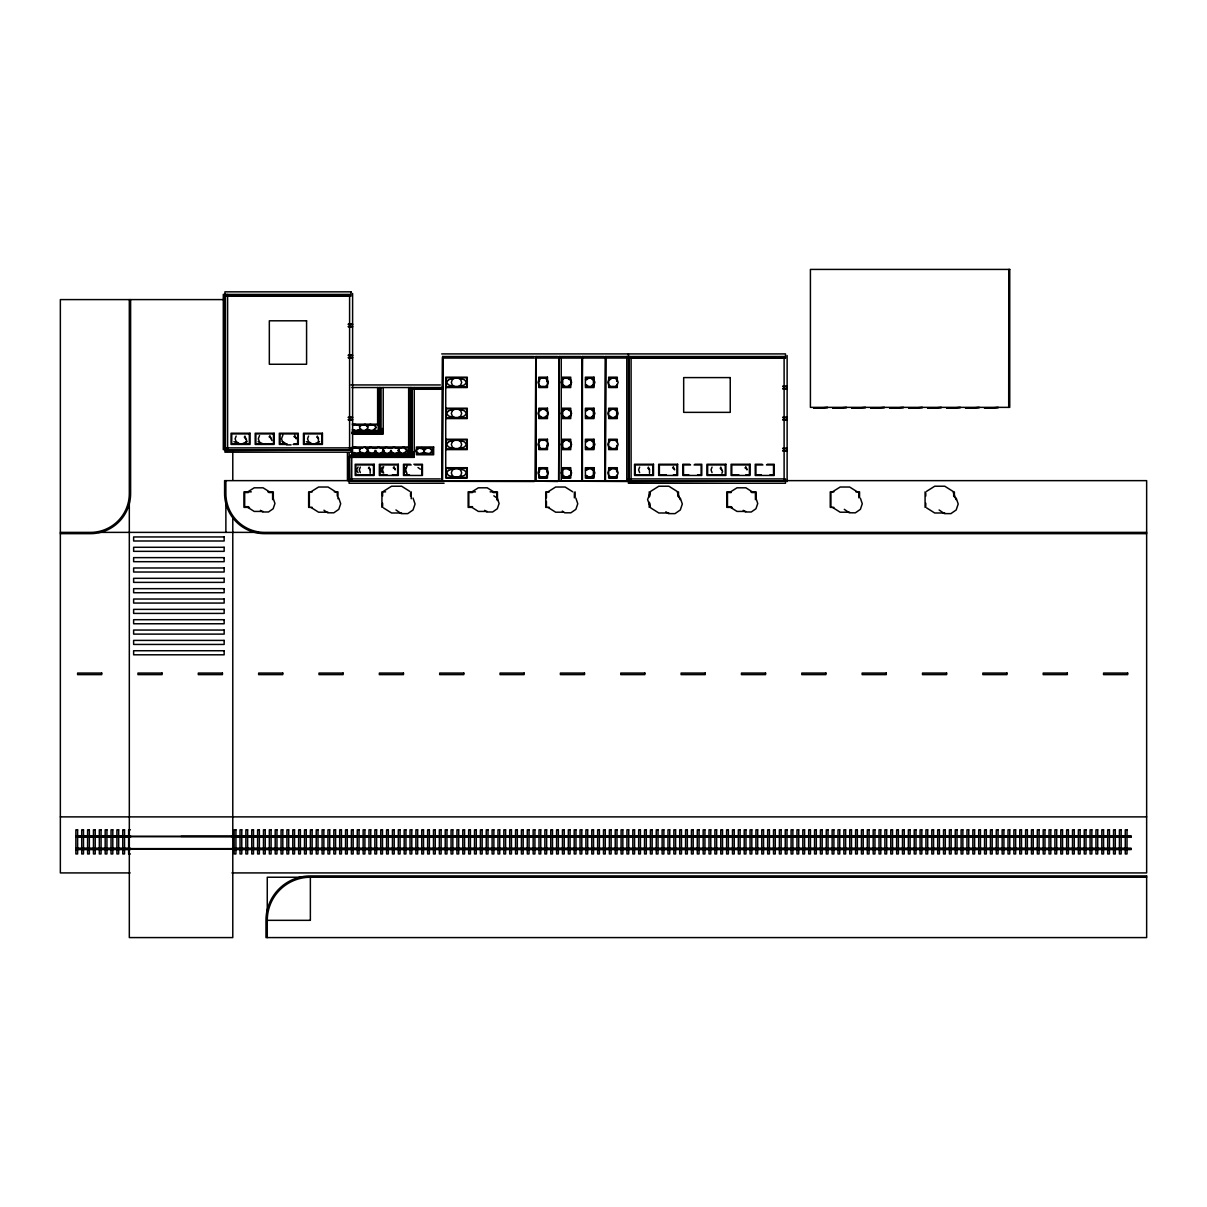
<?xml version="1.0" encoding="UTF-8"?>
<svg xmlns="http://www.w3.org/2000/svg" width="1207" height="1207" viewBox="0 0 1207 1207"><rect width="100%" height="100%" fill="white"/><g stroke="black" fill="none" stroke-linecap="round" stroke-linejoin="round"><path stroke-width="1.5" d="M246.017 442.275L246.696 440.299L244.267 437.085M318.437 442.275L318.437 438.322L316.687 437.085M370.172 473.31L370.172 469.357L368.407 468.135M649.502 473.31L649.502 469.357L647.752 468.135M721.922 473.31L722.601 471.333L720.172 468.135M236.15 436.074L235.109 438.835L236.15 441.581L238.865 443.286M259.52 435.591L258.298 438.835L259.52 442.079M282.876 435.108L281.487 438.835L282.876 442.562M308.57 436.074L307.529 438.835L308.57 441.581L311.285 443.286M360.305 467.109L359.264 469.87L360.305 472.631M383.66 466.626L382.453 469.87L383.66 473.114M407.031 466.143L405.627 469.87L407.031 473.597M639.635 467.109L638.594 469.87L639.635 472.631M712.055 467.109L711.014 469.87L712.055 472.631M375.89 450.467L372.918 453.757M391.415 450.467L388.428 453.757M368.391 450.467L365.238 453.259L360.124 452.187M383.917 450.467L380.748 453.259M423.491 450.905L426.644 448.114L429.466 448.114L432.619 450.905L429.466 453.681L424.351 452.625M358.087 467.034L356.533 469.87L358.087 472.706M382.227 467.034L380.673 469.87L382.227 472.706M406.367 467.034L404.813 469.87L406.367 472.706M569.644 384.897L567.652 386.466L565.208 386.466L563.216 384.897M539.936 410.863L541.928 409.294L544.372 409.294L546.364 410.863M586.496 379.828L588.473 378.259L590.932 378.259L592.909 379.828M546.364 415.932L544.372 417.501L541.928 417.501L539.936 415.932M592.909 384.897L590.932 386.466L588.473 386.466L586.496 384.897M563.216 410.863L565.208 409.294L567.652 409.294L569.644 410.863M609.776 379.828L611.753 378.259L614.212 378.259M569.644 415.932L567.652 417.501L565.208 417.501L563.216 415.932M586.496 410.863L588.473 409.294L590.932 409.294L592.909 410.863M592.909 415.932L590.932 417.501L588.473 417.501L586.496 415.932M563.216 441.898L565.208 440.329L567.652 440.329L569.644 441.898M609.776 410.863L611.753 409.294L614.212 409.294L616.189 410.863M569.644 446.967L567.652 448.536L565.208 448.536M616.189 415.932L614.212 417.501L611.753 417.501L609.776 415.932M586.496 441.898L588.473 440.329L590.932 440.329L592.909 441.898M592.909 446.967L590.932 448.536L588.473 448.536L586.496 446.967M569.644 475.422L567.652 476.991L565.208 476.991L563.216 475.422M586.496 470.353L588.473 468.784L590.932 468.784L592.909 470.353M592.909 475.422L590.932 476.991L588.473 476.991L586.496 475.422M609.776 470.353L611.753 468.784L614.212 468.784M454.903 378.017L452.323 379.677L451.327 382.363L452.323 385.048L454.903 386.708L458.102 386.708L460.697 385.048L461.678 382.363L460.697 379.677L458.102 378.017M541.551 378.017L538.971 379.677L537.975 382.363L538.971 385.048L541.551 386.708L544.749 386.708L547.329 385.048L548.325 382.363L547.329 379.677L544.749 378.017M564.831 378.017L562.236 379.677L561.255 382.363L562.236 385.048L564.831 386.708L568.029 386.708L570.609 385.048L571.605 382.363L570.609 379.677L568.029 378.017M585.516 379.677L588.111 378.017M454.903 468.542L452.323 470.202L451.327 472.888L452.323 475.573L454.903 477.233L458.102 477.233L460.697 475.573L461.678 472.888L460.697 470.202L458.102 468.542M611.391 378.017L608.796 379.677L607.815 382.363L608.796 385.048L611.391 386.708L614.589 386.708L617.169 385.048L618.15 382.363L617.169 379.677L614.589 378.017M585.516 410.712L588.111 409.052L591.309 409.052L593.889 410.712L594.885 413.398L593.889 416.083L591.309 417.743L588.111 417.743L585.516 416.083M541.551 468.542L538.971 470.202L537.975 472.888L538.971 475.573L541.551 477.233L544.749 477.233L547.329 475.573L548.325 472.888L547.329 470.202L544.749 468.542M585.516 441.747L588.111 440.087L591.309 440.087L593.889 441.747L594.885 444.432L593.889 447.118L591.309 448.778L588.111 448.778L585.516 447.118M564.831 468.542L562.236 470.202L561.255 472.888L562.236 475.573L564.831 477.233L568.029 477.233L570.609 475.573L571.605 472.888L570.609 470.202L568.029 468.542M585.516 470.202L588.111 468.542M611.391 468.542L608.796 470.202L607.815 472.888L608.796 475.573L611.391 477.233L614.589 477.233L617.169 475.573L618.15 472.888L617.169 470.202L614.589 468.542M247.028 492.32L254.209 487.809L263.081 487.809L270.262 492.32M310.923 491.822L318.573 487.025L328.032 487.025L335.697 491.822M383.419 491.34L391.566 486.225L401.614 486.225L409.746 491.34M471.183 492.32L478.364 487.809L487.236 487.809L494.417 492.32M548.008 491.822L555.658 487.025L565.117 487.025L572.782 491.822M729.828 492.32L737.009 487.809L745.881 487.809L753.062 492.32M832.513 491.822L840.163 487.025L849.637 487.025L857.287 491.822M926.569 491.34L934.716 486.225L944.764 486.225L952.896 491.34L956.004 499.607M352.58 425.603L354.737 424.336L359.55 425.603M357.393 430.899L359.55 429.647M368.09 425.603L370.247 424.336L375.075 425.603L375.89 427.625L372.918 430.899M365.163 430.899L368.135 427.625L365.163 424.336L360.335 425.603L359.52 427.625L362.492 430.899M352.58 448.446L354.737 447.193L359.55 448.446M357.393 453.757L359.55 452.489M368.09 448.446L370.247 447.193L375.075 448.446M365.163 453.757L368.135 450.467L365.163 447.193L360.335 448.446L359.52 450.467L360.335 452.489L362.492 453.757M375.86 448.446L378.017 447.193L382.83 448.446L383.66 450.467L382.83 452.489L380.673 453.757M383.615 448.446L385.772 447.193L390.585 448.446M391.37 448.446L393.527 447.193L398.355 448.446L399.17 450.467L398.355 452.489L396.198 453.757M403.953 453.757L406.925 450.467L403.953 447.193L399.14 448.446L398.31 450.467L401.282 453.757M421.62 454.179L423.778 452.927M429.39 454.179L432.362 450.905L429.39 447.616L424.562 448.868L423.748 450.905L424.562 452.927L426.72 454.179M360.124 425.905L362.417 424.834M357.483 430.416L359.761 429.345M367.894 425.905L370.172 424.834M365.238 430.416L367.516 429.345M372.993 430.416L376.146 427.625L375.286 425.905M360.124 448.748L362.417 447.676M359.761 452.187L357.483 453.259L352.369 452.187M367.894 448.748L370.172 447.676M375.286 452.187L372.993 453.259L367.894 452.187M383.404 448.748L385.697 447.676M398.929 448.748L401.207 447.676M396.273 453.259L398.551 452.187M404.028 453.259L407.197 450.467L404.028 447.676M423.989 452.625L418.889 453.681L415.721 450.905L418.889 448.114L423.989 449.185M243.06 443.422L247.133 441.656M315.48 443.422L319.553 441.656M225.271 295.277L225.271 448.748M223.37 299.592L60.35 299.592L60.35 872.917L130.13 872.917M348.31 324.034L352.61 324.034M348.31 324.517L352.61 324.517M348.31 326.403L352.61 326.403M348.31 326.886L352.61 326.886M441.717 353.907L785.501 353.907L785.501 358.223L628.409 358.223M348.31 355.069L352.61 355.069M348.31 355.552L352.61 355.552M534.384 356.503L443.135 356.503L443.135 358.041L534.384 358.041M557.74 356.503L536.255 356.503L536.255 358.041L557.74 358.041M581.02 356.503L559.535 356.503L559.535 358.041L581.02 358.041M604.3 356.503L582.815 356.503L582.815 358.041L604.3 358.041M442.531 357.363L442.531 479.783M535.878 357.363L535.878 479.783M582.423 357.363L582.423 479.783M605.476 357.363L605.476 479.783M628.983 357.363L628.983 479.783M348.31 357.438L352.61 357.438M348.31 357.921L352.61 357.921M627.58 358.041L606.08 358.041L606.08 356.503L784.55 356.503L784.55 358.041L629.36 358.041L629.36 356.503M570.142 377.791L562.718 377.791L562.718 386.934L570.142 386.934M585.999 377.791L593.406 377.791L593.406 386.934L585.999 386.934M609.279 377.791L616.686 377.791L616.686 381.442M541.928 378.259L544.372 378.259M565.208 378.259L567.652 378.259L569.644 379.828M350.95 384.942L440.359 384.942M782.83 386.104L787.13 386.104M541.928 386.466L544.372 386.466M611.753 386.466L614.212 386.466M782.83 386.587L787.13 386.587M539.438 386.934L546.862 386.934M609.279 386.934L616.686 386.934M351.886 387.538L443.135 387.538L443.135 389.092L413.352 389.092M445.73 387.538L467.275 387.538L467.275 377.188L445.73 377.188L445.73 466.958M782.83 388.488L787.13 388.488M782.83 388.956L787.13 388.956M414.288 389.257L440.359 389.257M445.73 408.222L467.275 408.222L467.275 418.573L445.73 418.573M539.438 408.826L546.862 408.826M570.142 408.826L562.718 408.826L562.718 417.969L570.142 417.969M585.999 408.826L593.406 408.826L593.406 417.969L585.999 417.969M609.279 408.826L616.686 408.826L616.686 417.969L609.279 417.969M348.31 417.154L352.61 417.154M782.83 417.154L787.13 417.154M348.31 417.622L352.61 417.622M782.83 417.622L787.13 417.622M539.438 417.969L546.862 417.969M348.31 419.523L352.61 419.523M782.83 419.523L787.13 419.523M348.31 419.991L352.61 419.991M782.83 419.991L787.13 419.991M352.188 424.17L378.907 424.17L378.907 431.065L352.188 431.065M352.882 424.864L378.229 424.864L378.229 430.386L352.882 430.386M352.58 431.502L380.371 431.502L380.371 433.404M351.856 432.544L381.065 432.544M352.731 432.8L380.205 432.8M351.856 432.966L381.065 432.966M379.767 433.222L379.979 388.398M352.58 433.404L381.065 433.404M352.233 433.66L380.643 433.66M352.474 434.082L383.223 434.082L383.223 387.538M445.73 439.257L467.275 439.257L467.275 449.608L445.73 449.608M539.438 439.861L546.862 439.861M570.142 439.861L562.718 439.861L562.718 449.004L570.142 449.004M585.999 439.861L593.406 439.861L593.406 449.004L585.999 449.004M609.279 439.861L616.686 439.861M541.928 440.329L544.372 440.329M611.753 440.329L614.212 440.329M287.055 443.738L280.024 443.738L280.024 433.917L297.616 433.917L297.616 443.738L294.101 443.738M286.225 444.432L279.33 444.432L279.33 433.222L298.295 433.222L298.295 444.432L293.135 444.432M286.557 444.87L291.083 444.87M352.188 447.028L409.082 447.028L409.082 453.923L352.188 453.923M354.647 447.676L359.761 448.748M352.882 447.706L362.13 447.706M365.827 447.706L408.404 447.706L408.404 453.228L377.927 453.259M417.109 447.706L432.966 447.706L432.966 454.088L417.109 454.088M782.83 448.189L787.13 448.189M541.928 448.536L544.372 448.536M614.212 448.536L611.753 448.536L609.776 446.967M782.83 448.657L787.13 448.657M412.1 448.748L410.38 448.748L410.38 457.362M609.279 449.004L616.686 449.004L616.686 445.353M782.83 450.558L787.13 450.558M782.83 451.026L787.13 451.026M407.86 451.765L413.398 451.765L413.398 457.362M358.434 453.228L362.13 453.228M365.827 453.228L369.538 453.228M373.235 453.228L376.931 453.228M350.724 454.783L411.421 454.783L411.421 456.684M350.03 455.808L412.1 455.808M350.89 456.08L411.24 456.08M350.03 456.246L412.1 456.246M350.724 456.684L412.1 456.684M350.468 456.94L411.678 456.94L411.678 387.96M348.732 457.362L414.257 457.362L414.257 387.538M410.38 464.257L403.485 464.257L403.485 475.467L422.45 475.467L422.45 464.257L413.835 464.257M689.71 464.257L682.815 464.257L682.815 475.467L701.78 475.467L701.78 464.257L694.885 464.257M762.13 464.257L755.235 464.257L755.235 475.467L774.2 475.467L774.2 464.257L767.305 464.257M411.21 464.951L404.179 464.951L404.179 474.789L409.445 474.789M414.725 464.951L421.756 464.951L421.756 474.789M690.54 464.951L683.509 464.951L683.509 474.789L688.79 474.789M694.055 464.951L701.101 464.951L701.101 474.789L697.571 474.789M762.96 464.951L755.929 464.951L755.929 474.789L761.21 474.789M766.475 464.951L773.521 464.951L773.521 474.789L769.991 474.789M570.142 468.316L562.718 468.316L562.718 477.459L570.142 477.459M585.999 468.316L593.406 468.316L593.406 477.459L585.999 477.459M609.279 468.316L616.686 468.316L616.686 471.967M541.928 468.784L544.372 468.784M565.208 468.784L567.652 468.784L569.644 470.353M387.07 474.789L380.039 474.789L380.039 464.951L397.616 464.951L397.616 474.789L392.35 474.789M666.4 474.789L659.369 474.789L659.369 464.951L676.961 464.951L676.961 474.789L673.431 474.789M738.82 474.789L731.789 474.789L731.789 464.951L749.381 464.951L749.381 474.789L745.851 474.789M541.928 476.991L544.372 476.991M611.753 476.991L614.212 476.991M539.438 477.459L546.862 477.459M609.279 477.459L616.686 477.459M349.079 478.923L440.359 478.923M628.409 478.923L785.501 478.923L785.501 483.238L628.409 483.238L628.409 353.907M349.653 479.783L349.426 457.408M787.009 480.642L1146.65 480.642L1146.65 872.917L231.97 872.917M535.395 481.02L350.03 481.125L534.384 481.502M558.675 481.02L536.255 481.125L557.74 481.502M628.5 481.02L559.535 481.125L627.58 481.502M535.395 481.246L444.01 481.02M558.675 481.246L537.115 481.02M628.5 481.246L606.955 481.02M444.085 483.238L349.079 483.238L349.17 452.716M251.312 491.853L243.98 491.853L243.98 507.378L249.487 507.378M267.803 491.853L273.295 491.853L273.295 498.747M312.311 491.853L308.645 491.853L308.645 507.378L312.311 507.378M334.294 491.853L337.96 491.853L337.96 498.747M385.591 491.853L381.925 491.853L381.925 507.378M475.467 491.853L468.15 491.853L468.15 507.378L471.801 507.378M490.133 491.853L497.45 491.853L497.45 500.467M549.396 491.853L545.73 491.853L545.73 507.378L549.396 507.378M730.446 491.853L726.78 491.853L726.78 507.378L732.287 507.378M750.603 491.853L756.095 491.853L756.095 498.747M833.901 491.853L830.25 491.853L830.25 507.378L833.901 507.378M855.899 491.853L859.55 491.853L859.55 497.028M248.401 492.547L244.674 492.547L244.674 506.684L248.401 506.684M268.889 492.547L272.616 492.547L272.616 499.607M472.556 492.547L468.829 492.547L468.829 506.684L472.556 506.684M493.044 492.547L496.771 492.547L496.771 499.607M731.201 492.547L727.474 492.547L727.474 506.684L731.201 506.684M751.689 492.547L755.416 492.547L755.416 499.607M263.081 511.421L254.209 511.421L247.028 506.91M487.236 511.421L478.364 511.421L471.183 506.91M745.881 511.421L737.009 511.421L729.828 506.91M328.032 512.206L318.573 512.206L310.923 507.393M563.548 512.206L555.658 512.206L548.008 507.393M849.637 512.206L840.163 512.206L832.513 507.393M401.614 512.99L391.566 512.99L383.419 507.875M668.874 512.99L658.826 512.99L650.694 507.875L647.586 499.607L650.694 491.34L658.826 486.225L668.874 486.225L677.006 491.34L680.114 499.607M944.764 512.99L934.716 512.99L926.569 507.875M60.35 532.378L90.525 532.378A38.79 38.79 0 0 0 129.315 493.572L129.315 299.592M97.918 532.378L258.373 532.378M1146.65 532.378L264.68 532.378A38.79 38.79 0 0 1 225.875 493.572L225.875 480.642M60.35 533.66L90.525 533.66A40.087 40.087 0 0 0 130.612 493.572L130.612 299.592M1146.65 533.66L264.68 533.66A40.087 40.087 0 0 1 224.593 493.572L224.593 480.642L351.75 480.642L351.75 450.467M60.35 816.883L1146.65 816.883M130.386 829.812L128.636 829.812L128.636 853.952L130.386 853.952M75.875 835.908L130.522 835.908M232.272 835.908L1131.125 835.908L1131.125 837.205L232.272 837.205M75.875 836.255L1131.125 836.406M75.875 836.707L1131.125 836.707M75.875 837.205L130.522 837.205M75.875 848.28L130.522 848.28M232.272 848.28L1131.125 848.28L1131.125 849.577L232.272 849.577M75.875 848.627L1131.125 848.627M75.875 848.777L1131.125 848.777M75.875 849.079L1131.125 849.079M75.875 849.577L130.522 849.577M1146.65 877.233L267.26 877.233L267.26 937.583M306.367 441.656L310.44 443.422M282.227 441.656L284.943 442.833M258.087 441.656L262.16 443.422M233.947 441.656L238.02 443.422M365.238 424.834L367.516 425.905M367.894 429.345L370.172 430.416M357.483 424.834L359.761 425.905M396.273 447.676L398.551 448.748M352.369 429.345L354.647 430.416M401.207 453.259L398.054 450.467M391.159 452.187L393.452 453.259M380.748 447.676L383.041 448.748M385.697 453.259L382.528 450.467M365.238 447.676L367.516 448.748M418.965 454.179L416.807 452.927L415.977 450.905L416.807 448.868L421.62 447.616L424.608 450.905M368.09 429.647L370.247 430.899M352.58 429.647L354.737 430.899M393.527 453.757L390.555 450.467M385.772 453.757L382.785 450.467M378.017 453.757L375.03 450.467M370.247 453.757L367.275 450.467M352.58 452.489L354.737 453.757M591.309 378.017L593.889 379.677L594.885 382.363L593.889 385.048L591.309 386.708L588.111 386.708L585.516 385.048M591.309 468.542L593.889 470.202L594.885 472.888L593.889 475.573L591.309 477.233L588.111 477.233L585.516 475.573M939.106 509.958L944.387 513.624L950.905 513.624L956.185 509.958L958.207 504.013L956.185 498.069M844.312 509.339L849.275 512.809L855.416 512.809L860.38 509.339L862.281 503.757L860.38 498.159M744.96 467.818L747.027 469.267M743.225 510.35L745.549 511.979L751.297 511.979L755.959 508.735L757.74 503.485L755.959 498.25M672.54 467.818L674.607 469.267M665.872 511.783L668.497 513.624L675.03 513.624L680.295 509.958L682.317 504.013L680.295 498.069M562.296 511.074L564.77 512.809L570.911 512.809L575.875 509.339L577.776 503.757L575.875 498.159M493.829 495.821L497.314 498.25L499.095 503.485L497.314 508.735L492.667 511.979L486.904 511.979L484.58 510.35M417.999 467.516L420.383 469.176M393.21 467.818L395.277 469.267M293.859 436.481L296.243 438.126M395.956 509.958L401.237 513.624L407.755 513.624L413.035 509.958L415.057 504.013L413.035 498.069M269.055 436.783L271.122 438.216L271.922 440.555M323.959 510.214L327.685 512.809L333.826 512.809L338.79 509.339L340.691 503.757L338.79 498.159M260.425 510.35L262.749 511.979L268.497 511.979L273.159 508.735L274.94 503.485L273.159 498.25M745.745 466.626L746.967 469.87M720.82 467.109L721.861 469.87M673.325 466.626L674.547 469.87M648.4 467.109L649.441 469.87M393.995 466.626L395.202 469.87M369.07 467.109L370.111 469.87M317.35 436.074L318.376 438.835M294.749 435.108L296.153 438.835M269.84 435.591L271.062 438.835M244.93 436.074L245.956 438.835M1025.95 836.406L181.05 836.406M954.39 491.853L954.39 497.028M953.696 492.547L953.696 496.077M925.769 492.547L925.769 496.077M925.769 503.153L925.769 506.684M925.075 491.853L925.075 507.378M858.871 492.547L858.871 497.842M830.929 492.547L830.929 506.684M787.13 355.552L787.13 481.593M784.112 358.796L784.112 480.22M783.69 481.02L630.22 481.02M678.5 491.853L678.5 497.028M677.821 492.547L677.821 496.077M649.879 492.547L649.879 496.077M649.879 503.153L649.879 506.684M649.2 491.853L649.2 497.028M649.2 502.203L649.2 507.378M631.095 358.373L631.095 480.642L626.78 480.642L626.78 356.503M628.892 356.503L628.892 480.642M617.29 380.643L617.29 377.188L608.675 377.188L608.675 387.538L617.29 387.538L617.29 384.082M617.29 411.678L617.29 408.222L608.675 408.222L608.675 418.573L617.29 418.573L617.29 415.117M617.29 442.713L617.29 439.257L608.675 439.257L608.675 449.608L617.29 449.608L617.29 446.152M617.29 471.168L617.29 467.713L608.675 467.713L608.675 478.063L617.29 478.063L617.29 474.607M605.22 481.02L583.675 481.02M581.94 481.02L560.395 481.02M575.045 491.853L575.045 497.028M574.366 492.547L574.366 497.842M562.115 380.643L562.115 377.188L570.745 377.188L570.745 387.538L562.115 387.538L562.115 384.082M562.115 411.678L562.115 408.222L570.745 408.222L570.745 418.573L562.115 418.573L562.115 415.117M562.115 442.713L562.115 439.257L570.745 439.257L570.745 449.608L562.115 449.608L562.115 446.152M562.115 471.168L562.115 467.713L570.745 467.713L570.745 478.063L562.115 478.063L562.115 474.607M561.255 357.378L561.255 480.642M546.862 381.442L546.862 377.791L539.438 377.791L539.438 381.442M546.862 445.353L546.862 449.004L539.438 449.004L539.438 445.353M546.862 471.967L546.862 468.316L539.438 468.316L539.438 471.967M546.424 492.547L546.424 497.842M546.424 501.373L546.424 506.684M442.275 481.02L350.89 481.02M412.1 388.216L412.1 457.362M411.149 387.538L411.149 457.362M411.24 491.853L411.24 498.747M410.818 388.398L410.818 456.502M410.727 387.538L410.727 457.362M410.546 492.547L410.546 496.077M410.214 388.216L410.214 456.684M408.66 387.538L408.66 457.362M397.872 453.636L397.872 457.362M395.293 453.636L395.293 457.362M382.619 492.547L382.619 496.077M382.619 503.153L382.619 506.684M382.363 428.485L382.363 434.082M382.363 453.636L382.363 457.362M381.065 388.216L381.065 434.082M380.114 387.538L380.114 434.082M379.692 387.538L379.692 434.082M379.767 453.636L379.767 457.362M379.164 388.216L379.164 433.404M377.625 387.538L377.625 424.773M366.837 453.636L366.837 457.362M364.258 453.636L364.258 457.362M352.61 293.467L352.61 450.558M349.592 294.855L349.592 449.17M349.562 456.442L349.562 480.642M349.17 449.985L226.75 449.985M347.45 452.716L347.45 480.642M337.266 492.547L337.266 496.077M309.339 492.547L309.339 506.684M232.785 452.037L232.785 480.265M232.785 517.909L232.785 937.583L129.315 937.583L129.315 500.965M227.61 294.417L227.61 449.608L223.295 449.608L223.295 294.417L350.03 294.417L350.03 295.971L225.875 295.971L225.875 294.417M225.875 499.125L225.875 532.378M225.407 294.417L225.407 449.608M225.015 294.417L225.015 449.608M452.323 410.712L451.327 413.398L452.323 416.083L454.903 417.743L458.102 417.743L460.697 416.083L461.678 413.398L460.697 410.712L458.102 409.052L454.903 409.052L452.323 410.712M452.323 441.747L451.327 444.432L452.323 447.118L454.903 448.778L458.102 448.778L460.697 447.118L461.678 444.432L460.697 441.747L458.102 440.087L454.903 440.087L452.323 441.747M538.971 410.712L537.975 413.398L538.971 416.083L541.551 417.743L544.749 417.743L547.329 416.083L548.325 413.398L547.329 410.712L544.749 409.052L541.551 409.052L538.971 410.712M538.971 441.747L537.975 444.432L538.971 447.118L541.551 448.778L544.749 448.778L547.329 447.118L548.325 444.432L547.329 441.747L544.749 440.087L541.551 440.087L538.971 441.747M562.236 410.712L561.255 413.398L562.236 416.083L564.831 417.743L568.029 417.743L570.609 416.083L571.605 413.398L570.609 410.712L568.029 409.052L564.831 409.052L562.236 410.712M562.236 441.747L561.255 444.432L562.236 447.118L564.831 448.778L568.029 448.778L570.609 447.118L571.605 444.432L570.609 441.747L568.029 440.087L564.831 440.087L562.236 441.747M608.796 410.712L607.815 413.398L608.796 416.083L611.391 417.743L614.589 417.743L617.169 416.083L618.15 413.398L617.169 410.712L614.589 409.052L611.391 409.052L608.796 410.712M608.796 441.747L607.815 444.432L608.796 447.118L611.391 448.778L614.589 448.778L617.169 447.118L618.15 444.432L617.169 441.747L614.589 440.087L611.391 440.087L608.796 441.747M448.491 379.828L446.59 382.363L448.491 384.897L453.44 386.466L459.565 386.466L464.529 384.897L466.415 382.363L464.529 379.828L459.565 378.259L453.44 378.259L448.491 379.828M448.491 410.863L446.59 413.398L448.491 415.932L453.44 417.501L459.565 417.501L464.529 415.932L466.415 413.398L464.529 410.863L459.565 409.294L453.44 409.294L448.491 410.863M448.491 441.898L446.59 444.432L448.491 446.967L453.44 448.536L459.565 448.536L464.529 446.967L466.415 444.432L464.529 441.898L459.565 440.329L453.44 440.329L448.491 441.898M448.491 470.353L446.59 472.888L448.491 475.422L453.44 476.991L459.565 476.991L464.529 475.422L466.415 472.888L464.529 470.353L459.565 468.784L453.44 468.784L448.491 470.353M1009.746 269.417L810.41 269.417L810.41 407.363L1009.746 407.363L1009.746 269.417M350.981 291.838L224.94 291.838L224.94 296.153L350.981 296.153L350.981 291.838M306.578 320.806L269.327 320.806L269.327 364.258L306.578 364.258L306.578 320.806M442.667 356.503L442.275 480.642L442.667 356.503M535.772 356.503L535.395 480.642L535.772 356.503M559.052 356.503L558.675 480.642L559.052 356.503M582.332 356.503L581.94 480.642L582.332 356.503M605.612 356.503L605.22 480.642L605.612 356.503M547.465 377.188L538.835 377.188L538.835 387.538L547.465 387.538L547.465 377.188M594.01 377.188L585.395 377.188L585.395 387.538L594.01 387.538L594.01 377.188M730.235 377.595L683.675 377.595L683.675 412.356L730.235 412.356L730.235 377.595M466.671 377.791L446.334 377.791L446.334 386.934L466.671 386.934L466.671 377.791M827.655 407.528L813.865 408.222L827.655 407.528M846.62 407.528L832.83 408.222L846.62 407.528M865.585 407.528L851.795 408.222L865.585 407.528M884.565 407.528L870.76 408.222L884.565 407.528M903.53 407.528L889.725 408.222L903.53 407.528M922.495 407.528L908.705 408.222L922.495 407.528M941.46 407.528L927.67 408.222L941.46 407.528M960.425 407.528L946.635 408.222L960.425 407.528M979.39 407.528L965.6 408.222L979.39 407.528M998.355 407.528L984.565 408.222L998.355 407.528M547.465 408.222L538.835 408.222L538.835 418.573L547.465 418.573L547.465 408.222M594.01 408.222L585.395 408.222L585.395 418.573L594.01 418.573L594.01 408.222M466.671 408.826L446.334 408.826L446.334 417.969L466.671 417.969L466.671 408.826M250.015 433.222L231.05 433.222L231.05 444.432L250.015 444.432L250.015 433.222M274.155 433.222L255.19 433.222L255.19 444.432L274.155 444.432L274.155 433.222M322.435 433.222L303.47 433.222L303.47 444.432L322.435 444.432L322.435 433.222M249.336 433.917L231.744 433.917L231.744 443.738L249.336 443.738L249.336 433.917M273.476 433.917L255.884 433.917L255.884 443.738L273.476 443.738L273.476 433.917M321.756 433.917L304.164 433.917L304.164 443.738L321.756 443.738L321.756 433.917M547.465 439.257L538.835 439.257L538.835 449.608L547.465 449.608L547.465 439.257M594.01 439.257L585.395 439.257L585.395 449.608L594.01 449.608L594.01 439.257M466.671 439.861L446.334 439.861L446.334 449.004L466.671 449.004L466.671 439.861M433.66 447.028L416.415 447.028L416.415 454.783L433.66 454.783L433.66 447.028M350.981 447.888L224.94 447.888L224.94 452.187L350.981 452.187L350.981 447.888M350.03 450.075L225.875 450.467L350.03 450.075M374.17 464.257L355.205 464.257L355.205 475.467L374.17 475.467L374.17 464.257M398.31 464.257L379.345 464.257L379.345 475.467L398.31 475.467L398.31 464.257M653.5 464.257L634.535 464.257L634.535 475.467L653.5 475.467L653.5 464.257M677.64 464.257L658.675 464.257L658.675 475.467L677.64 475.467L677.64 464.257M725.92 464.257L706.955 464.257L706.955 475.467L725.92 475.467L725.92 464.257M750.06 464.257L731.095 464.257L731.095 475.467L750.06 475.467L750.06 464.257M373.476 464.951L355.899 464.951L355.899 474.789L373.476 474.789L373.476 464.951M652.821 464.951L635.229 464.951L635.229 474.789L652.821 474.789L652.821 464.951M725.241 464.951L707.649 464.951L707.649 474.789L725.241 474.789L725.241 464.951M467.275 467.713L445.73 467.713L445.73 478.063L467.275 478.063L467.275 467.713M547.465 467.713L538.835 467.713L538.835 478.063L547.465 478.063L547.465 467.713M594.01 467.713L585.395 467.713L585.395 478.063L594.01 478.063L594.01 467.713M466.671 468.316L446.334 468.316L446.334 477.459L466.671 477.459L466.671 468.316M784.55 481.125L629.36 481.502L784.55 481.125M224.155 536.949L133.63 536.949L133.63 540.992L224.155 540.992L224.155 536.949M224.155 547.284L133.63 547.284L133.63 551.343L224.155 551.343L224.155 547.284M224.155 557.634L133.63 557.634L133.63 561.693L224.155 561.693L224.155 557.634M224.155 567.984L133.63 567.984L133.63 572.027L224.155 572.027L224.155 567.984M224.155 578.319L133.63 578.319L133.63 582.378L224.155 582.378L224.155 578.319M224.155 588.669L133.63 588.669L133.63 592.728L224.155 592.728L224.155 588.669M224.155 599.019L133.63 599.019L133.63 603.062L224.155 603.062L224.155 599.019M224.155 609.369L133.63 609.369L133.63 613.412L224.155 613.412L224.155 609.369M224.155 619.704L133.63 619.704L133.63 623.763L224.155 623.763L224.155 619.704M224.155 630.054L133.63 630.054L133.63 634.113L224.155 634.113L224.155 630.054M224.155 640.404L133.63 640.404L133.63 644.447L224.155 644.447L224.155 640.404M224.155 650.739L133.63 650.739L133.63 654.798L224.155 654.798L224.155 650.739M101.735 673.068L77.595 673.068L77.595 674.622L101.735 674.622L101.735 673.068M162.085 673.068L137.945 673.068L137.945 674.622L162.085 674.622L162.085 673.068M222.435 673.068L198.295 673.068L198.295 674.622L222.435 674.622L222.435 673.068M282.785 673.068L258.645 673.068L258.645 674.622L282.785 674.622L282.785 673.068M343.135 673.068L318.995 673.068L318.995 674.622L343.135 674.622L343.135 673.068M403.485 673.068L379.345 673.068L379.345 674.622L403.485 674.622L403.485 673.068M463.835 673.068L439.695 673.068L439.695 674.622L463.835 674.622L463.835 673.068M524.185 673.068L500.045 673.068L500.045 674.622L524.185 674.622L524.185 673.068M584.535 673.068L560.395 673.068L560.395 674.622L584.535 674.622L584.535 673.068M644.885 673.068L620.745 673.068L620.745 674.622L644.885 674.622L644.885 673.068M705.235 673.068L681.095 673.068L681.095 674.622L705.235 674.622L705.235 673.068M765.585 673.068L741.445 673.068L741.445 674.622L765.585 674.622L765.585 673.068M825.935 673.068L801.795 673.068L801.795 674.622L825.935 674.622L825.935 673.068M886.285 673.068L862.145 673.068L862.145 674.622L886.285 674.622L886.285 673.068M946.635 673.068L922.495 673.068L922.495 674.622L946.635 674.622L946.635 673.068M1006.985 673.068L982.845 673.068L982.845 674.622L1006.985 674.622L1006.985 673.068M1067.335 673.068L1043.195 673.068L1043.195 674.622L1067.335 674.622L1067.335 673.068M1127.685 673.068L1103.545 673.068L1103.545 674.622L1127.685 674.622L1127.685 673.068M77.625 829.812L75.875 829.812L75.875 853.952L77.625 853.952L77.625 829.812M83.494 829.812L81.729 829.812L81.729 853.952L83.494 853.952L83.494 829.812M89.348 829.812L87.598 829.812L87.598 853.952L89.348 853.952L89.348 829.812M95.217 829.812L93.452 829.812L93.452 853.952L95.217 853.952L95.217 829.812M101.071 829.812L99.321 829.812L99.321 853.952L101.071 853.952L101.071 829.812M106.94 829.812L105.175 829.812L105.175 853.952L106.94 853.952L106.94 829.812M112.809 829.812L111.044 829.812L111.044 853.952L112.809 853.952L112.809 829.812M118.663 829.812L116.913 829.812L116.913 853.952L118.663 853.952L118.663 829.812M124.532 829.812L122.767 829.812L122.767 853.952L124.532 853.952L124.532 829.812M235.923 829.812L234.158 829.812L234.158 853.952L235.923 853.952L235.923 829.812M241.777 829.812L240.027 829.812L240.027 853.952L241.777 853.952L241.777 829.812M247.646 829.812L245.881 829.812L245.881 853.952L247.646 853.952L247.646 829.812M253.5 829.812L251.75 829.812L251.75 853.952L253.5 853.952L253.5 829.812M259.369 829.812L257.604 829.812L257.604 853.952L259.369 853.952L259.369 829.812M265.223 829.812L263.473 829.812L263.473 853.952L265.223 853.952L265.223 829.812M271.092 829.812L269.327 829.812L269.327 853.952L271.092 853.952L271.092 829.812M276.961 829.812L275.196 829.812L275.196 853.952L276.961 853.952L276.961 829.812M282.815 829.812L281.065 829.812L281.065 853.952L282.815 853.952L282.815 829.812M288.684 829.812L286.919 829.812L286.919 853.952L288.684 853.952L288.684 829.812M294.538 829.812L292.788 829.812L292.788 853.952L294.538 853.952L294.538 829.812M300.407 829.812L298.642 829.812L298.642 853.952L300.407 853.952L300.407 829.812M306.261 829.812L304.511 829.812L304.511 853.952L306.261 853.952L306.261 829.812M312.13 829.812L310.365 829.812L310.365 853.952L312.13 853.952L312.13 829.812M317.999 829.812L316.234 829.812L316.234 853.952L317.999 853.952L317.999 829.812M323.853 829.812L322.103 829.812L322.103 853.952L323.853 853.952L323.853 829.812M329.722 829.812L327.957 829.812L327.957 853.952L329.722 853.952L329.722 829.812M335.576 829.812L333.826 829.812L333.826 853.952L335.576 853.952L335.576 829.812M341.445 829.812L339.68 829.812L339.68 853.952L341.445 853.952L341.445 829.812M347.299 829.812L345.549 829.812L345.549 853.952L347.299 853.952L347.299 829.812M353.168 829.812L351.403 829.812L351.403 853.952L353.168 853.952L353.168 829.812M359.037 829.812L357.272 829.812L357.272 853.952L359.037 853.952L359.037 829.812M364.891 829.812L363.141 829.812L363.141 853.952L364.891 853.952L364.891 829.812M370.76 829.812L368.995 829.812L368.995 853.952L370.76 853.952L370.76 829.812M376.614 829.812L374.864 829.812L374.864 853.952L376.614 853.952L376.614 829.812M382.483 829.812L380.718 829.812L380.718 853.952L382.483 853.952L382.483 829.812M388.337 829.812L386.587 829.812L386.587 853.952L388.337 853.952L388.337 829.812M394.206 829.812L392.441 829.812L392.441 853.952L394.206 853.952L394.206 829.812M400.075 829.812L398.31 829.812L398.31 853.952L400.075 853.952L400.075 829.812M405.929 829.812L404.179 829.812L404.179 853.952L405.929 853.952L405.929 829.812M411.798 829.812L410.033 829.812L410.033 853.952L411.798 853.952L411.798 829.812M417.652 829.812L415.902 829.812L415.902 853.952L417.652 853.952L417.652 829.812M423.521 829.812L421.756 829.812L421.756 853.952L423.521 853.952L423.521 829.812M429.375 829.812L427.625 829.812L427.625 853.952L429.375 853.952L429.375 829.812M435.244 829.812L433.479 829.812L433.479 853.952L435.244 853.952L435.244 829.812M441.113 829.812L439.348 829.812L439.348 853.952L441.113 853.952L441.113 829.812M446.967 829.812L445.217 829.812L445.217 853.952L446.967 853.952L446.967 829.812M452.836 829.812L451.071 829.812L451.071 853.952L452.836 853.952L452.836 829.812M458.69 829.812L456.94 829.812L456.94 853.952L458.69 853.952L458.69 829.812M464.559 829.812L462.794 829.812L462.794 853.952L464.559 853.952L464.559 829.812M470.413 829.812L468.663 829.812L468.663 853.952L470.413 853.952L470.413 829.812M476.282 829.812L474.517 829.812L474.517 853.952L476.282 853.952L476.282 829.812M482.151 829.812L480.386 829.812L480.386 853.952L482.151 853.952L482.151 829.812M488.005 829.812L486.255 829.812L486.255 853.952L488.005 853.952L488.005 829.812M493.874 829.812L492.109 829.812L492.109 853.952L493.874 853.952L493.874 829.812M499.728 829.812L497.978 829.812L497.978 853.952L499.728 853.952L499.728 829.812M505.597 829.812L503.832 829.812L503.832 853.952L505.597 853.952L505.597 829.812M511.451 829.812L509.701 829.812L509.701 853.952L511.451 853.952L511.451 829.812M517.32 829.812L515.555 829.812L515.555 853.952L517.32 853.952L517.32 829.812M523.189 829.812L521.424 829.812L521.424 853.952L523.189 853.952L523.189 829.812M529.043 829.812L527.293 829.812L527.293 853.952L529.043 853.952L529.043 829.812M534.912 829.812L533.147 829.812L533.147 853.952L534.912 853.952L534.912 829.812M540.766 829.812L539.016 829.812L539.016 853.952L540.766 853.952L540.766 829.812M546.635 829.812L544.87 829.812L544.87 853.952L546.635 853.952L546.635 829.812M552.489 829.812L550.739 829.812L550.739 853.952L552.489 853.952L552.489 829.812M558.358 829.812L556.593 829.812L556.593 853.952L558.358 853.952L558.358 829.812M564.227 829.812L562.462 829.812L562.462 853.952L564.227 853.952L564.227 829.812M570.081 829.812L568.331 829.812L568.331 853.952L570.081 853.952L570.081 829.812M575.95 829.812L574.185 829.812L574.185 853.952L575.95 853.952L575.95 829.812M581.804 829.812L580.054 829.812L580.054 853.952L581.804 853.952L581.804 829.812M587.673 829.812L585.908 829.812L585.908 853.952L587.673 853.952L587.673 829.812M593.527 829.812L591.777 829.812L591.777 853.952L593.527 853.952L593.527 829.812M599.396 829.812L597.631 829.812L597.631 853.952L599.396 853.952L599.396 829.812M605.265 829.812L603.5 829.812L603.5 853.952L605.265 853.952L605.265 829.812M611.119 829.812L609.369 829.812L609.369 853.952L611.119 853.952L611.119 829.812M616.988 829.812L615.223 829.812L615.223 853.952L616.988 853.952L616.988 829.812M622.842 829.812L621.092 829.812L621.092 853.952L622.842 853.952L622.842 829.812M628.711 829.812L626.946 829.812L626.946 853.952L628.711 853.952L628.711 829.812M634.565 829.812L632.815 829.812L632.815 853.952L634.565 853.952L634.565 829.812M640.434 829.812L638.669 829.812L638.669 853.952L640.434 853.952L640.434 829.812M646.303 829.812L644.538 829.812L644.538 853.952L646.303 853.952L646.303 829.812M652.157 829.812L650.407 829.812L650.407 853.952L652.157 853.952L652.157 829.812M658.026 829.812L656.261 829.812L656.261 853.952L658.026 853.952L658.026 829.812M663.88 829.812L662.13 829.812L662.13 853.952L663.88 853.952L663.88 829.812M669.749 829.812L667.984 829.812L667.984 853.952L669.749 853.952L669.749 829.812M675.603 829.812L673.853 829.812L673.853 853.952L675.603 853.952L675.603 829.812M681.472 829.812L679.707 829.812L679.707 853.952L681.472 853.952L681.472 829.812M687.341 829.812L685.576 829.812L685.576 853.952L687.341 853.952L687.341 829.812M693.195 829.812L691.445 829.812L691.445 853.952L693.195 853.952L693.195 829.812M699.064 829.812L697.299 829.812L697.299 853.952L699.064 853.952L699.064 829.812M704.918 829.812L703.168 829.812L703.168 853.952L704.918 853.952L704.918 829.812M710.787 829.812L709.022 829.812L709.022 853.952L710.787 853.952L710.787 829.812M716.641 829.812L714.891 829.812L714.891 853.952L716.641 853.952L716.641 829.812M722.51 829.812L720.745 829.812L720.745 853.952L722.51 853.952L722.51 829.812M728.379 829.812L726.614 829.812L726.614 853.952L728.379 853.952L728.379 829.812M734.233 829.812L732.483 829.812L732.483 853.952L734.233 853.952L734.233 829.812M740.102 829.812L738.337 829.812L738.337 853.952L740.102 853.952L740.102 829.812M745.956 829.812L744.206 829.812L744.206 853.952L745.956 853.952L745.956 829.812M751.825 829.812L750.06 829.812L750.06 853.952L751.825 853.952L751.825 829.812M757.679 829.812L755.929 829.812L755.929 853.952L757.679 853.952L757.679 829.812M763.548 829.812L761.783 829.812L761.783 853.952L763.548 853.952L763.548 829.812M769.417 829.812L767.652 829.812L767.652 853.952L769.417 853.952L769.417 829.812M775.271 829.812L773.521 829.812L773.521 853.952L775.271 853.952L775.271 829.812M781.14 829.812L779.375 829.812L779.375 853.952L781.14 853.952L781.14 829.812M786.994 829.812L785.244 829.812L785.244 853.952L786.994 853.952L786.994 829.812M792.863 829.812L791.098 829.812L791.098 853.952L792.863 853.952L792.863 829.812M798.717 829.812L796.967 829.812L796.967 853.952L798.717 853.952L798.717 829.812M804.586 829.812L802.821 829.812L802.821 853.952L804.586 853.952L804.586 829.812M810.455 829.812L808.69 829.812L808.69 853.952L810.455 853.952L810.455 829.812M816.309 829.812L814.559 829.812L814.559 853.952L816.309 853.952L816.309 829.812M822.178 829.812L820.413 829.812L820.413 853.952L822.178 853.952L822.178 829.812M828.032 829.812L826.282 829.812L826.282 853.952L828.032 853.952L828.032 829.812M833.901 829.812L832.136 829.812L832.136 853.952L833.901 853.952L833.901 829.812M839.755 829.812L838.005 829.812L838.005 853.952L839.755 853.952L839.755 829.812M845.624 829.812L843.859 829.812L843.859 853.952L845.624 853.952L845.624 829.812M851.493 829.812L849.728 829.812L849.728 853.952L851.493 853.952L851.493 829.812M857.347 829.812L855.597 829.812L855.597 853.952L857.347 853.952L857.347 829.812M863.216 829.812L861.451 829.812L861.451 853.952L863.216 853.952L863.216 829.812M869.07 829.812L867.32 829.812L867.32 853.952L869.07 853.952L869.07 829.812M874.939 829.812L873.174 829.812L873.174 853.952L874.939 853.952L874.939 829.812M880.793 829.812L879.043 829.812L879.043 853.952L880.793 853.952L880.793 829.812M886.662 829.812L884.897 829.812L884.897 853.952L886.662 853.952L886.662 829.812M892.531 829.812L890.766 829.812L890.766 853.952L892.531 853.952L892.531 829.812M898.385 829.812L896.635 829.812L896.635 853.952L898.385 853.952L898.385 829.812M904.254 829.812L902.489 829.812L902.489 853.952L904.254 853.952L904.254 829.812M910.108 829.812L908.358 829.812L908.358 853.952L910.108 853.952L910.108 829.812M915.977 829.812L914.212 829.812L914.212 853.952L915.977 853.952L915.977 829.812M921.831 829.812L920.081 829.812L920.081 853.952L921.831 853.952L921.831 829.812M927.7 829.812L925.935 829.812L925.935 853.952L927.7 853.952L927.7 829.812M933.569 829.812L931.804 829.812L931.804 853.952L933.569 853.952L933.569 829.812M939.423 829.812L937.673 829.812L937.673 853.952L939.423 853.952L939.423 829.812M945.292 829.812L943.527 829.812L943.527 853.952L945.292 853.952L945.292 829.812M951.146 829.812L949.396 829.812L949.396 853.952L951.146 853.952L951.146 829.812M957.015 829.812L955.25 829.812L955.25 853.952L957.015 853.952L957.015 829.812M962.869 829.812L961.119 829.812L961.119 853.952L962.869 853.952L962.869 829.812M968.738 829.812L966.973 829.812L966.973 853.952L968.738 853.952L968.738 829.812M974.607 829.812L972.842 829.812L972.842 853.952L974.607 853.952L974.607 829.812M980.461 829.812L978.711 829.812L978.711 853.952L980.461 853.952L980.461 829.812M986.33 829.812L984.565 829.812L984.565 853.952L986.33 853.952L986.33 829.812M992.184 829.812L990.434 829.812L990.434 853.952L992.184 853.952L992.184 829.812M998.053 829.812L996.288 829.812L996.288 853.952L998.053 853.952L998.053 829.812M1003.907 829.812L1002.157 829.812L1002.157 853.952L1003.907 853.952L1003.907 829.812M1009.776 829.812L1008.011 829.812L1008.011 853.952L1009.776 853.952L1009.776 829.812M1015.645 829.812L1013.88 829.812L1013.88 853.952L1015.645 853.952L1015.645 829.812M1021.499 829.812L1019.749 829.812L1019.749 853.952L1021.499 853.952L1021.499 829.812M1027.368 829.812L1025.603 829.812L1025.603 853.952L1027.368 853.952L1027.368 829.812M1033.222 829.812L1031.472 829.812L1031.472 853.952L1033.222 853.952L1033.222 829.812M1039.091 829.812L1037.326 829.812L1037.326 853.952L1039.091 853.952L1039.091 829.812M1044.945 829.812L1043.195 829.812L1043.195 853.952L1044.945 853.952L1044.945 829.812M1050.814 829.812L1049.049 829.812L1049.049 853.952L1050.814 853.952L1050.814 829.812M1056.683 829.812L1054.918 829.812L1054.918 853.952L1056.683 853.952L1056.683 829.812M1062.537 829.812L1060.787 829.812L1060.787 853.952L1062.537 853.952L1062.537 829.812M1068.406 829.812L1066.641 829.812L1066.641 853.952L1068.406 853.952L1068.406 829.812M1074.26 829.812L1072.51 829.812L1072.51 853.952L1074.26 853.952L1074.26 829.812M1080.129 829.812L1078.364 829.812L1078.364 853.952L1080.129 853.952L1080.129 829.812M1085.983 829.812L1084.233 829.812L1084.233 853.952L1085.983 853.952L1085.983 829.812M1091.852 829.812L1090.087 829.812L1090.087 853.952L1091.852 853.952L1091.852 829.812M1097.721 829.812L1095.956 829.812L1095.956 853.952L1097.721 853.952L1097.721 829.812M1103.575 829.812L1101.825 829.812L1101.825 853.952L1103.575 853.952L1103.575 829.812M1109.444 829.812L1107.679 829.812L1107.679 853.952L1109.444 853.952L1109.444 829.812M1115.298 829.812L1113.548 829.812L1113.548 853.952L1115.298 853.952L1115.298 829.812M1121.167 829.812L1119.402 829.812L1119.402 853.952L1121.167 853.952L1121.167 829.812M1127.021 829.812L1125.271 829.812L1125.271 853.952L1127.021 853.952L1127.021 829.812M1146.65 875.935L310.365 875.935A44.403 44.403 0 0 0 265.978 920.337L265.978 937.583L1146.65 937.583L1146.65 875.935M310.365 920.337L267.26 920.337A43.105 43.105 0 0 1 310.365 877.233L310.365 920.337M1008.796 407.363L1008.796 269.417L1008.705 407.363"/></g></svg>
